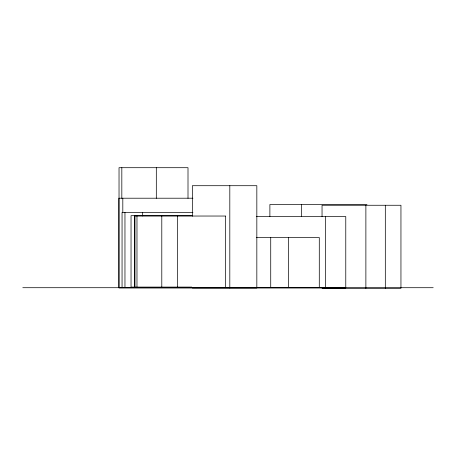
<?xml version="1.0" encoding="UTF-8"?>
<svg xmlns="http://www.w3.org/2000/svg" width="456" height="456" viewBox="0 0 456 456"><rect width="100%" height="100%" fill="white"/><g stroke="black" fill="none" stroke-linecap="round" stroke-linejoin="round"><path stroke-width="0.68" d="M192.934 198.212L118.839 198.212L118.839 287.713M366.994 204.522L269.884 204.522L269.884 216.589M192.939 212.445L122.054 212.445L122.054 287.536L192.939 287.536M191.742 215.688L131.037 215.688L131.037 287.086L191.742 287.086M256.283 216.571L345.773 216.571L345.773 287.97L119.033 287.97L119.033 167.7L188.003 167.7L188.003 198.297M256.272 237.542L319.291 237.542L319.291 287.411L256.272 287.411M22.8 287.707L433.2 287.707M192.335 287.981L256.831 287.981L256.831 185.706L192.335 185.706L192.335 216.247M322.044 288.3L400.949 288.3L400.949 205.263L322.044 205.263L322.044 216.617M385.32 205.263L385.32 288.3M365.877 205.263L365.877 288.3M325.362 216.571L325.362 287.97M301.519 204.522L301.519 216.589M288.443 237.542L288.443 287.411M270.727 237.542L270.727 287.411M229.807 185.706L229.807 287.981M177.441 216.036L177.441 287.434M161.794 216.036L161.794 287.434M156.317 167.7L156.317 198.297M142.677 212.445L142.677 215.984M136.977 216.036L136.977 287.434M134.765 215.688L134.765 287.086M124.961 212.445L124.961 287.536M122.812 198.212L122.812 212.416M121.826 167.7L121.826 198.297M225.395 216.036L134.868 216.036L134.868 287.434L225.395 287.434L225.395 216.036"/></g></svg>
